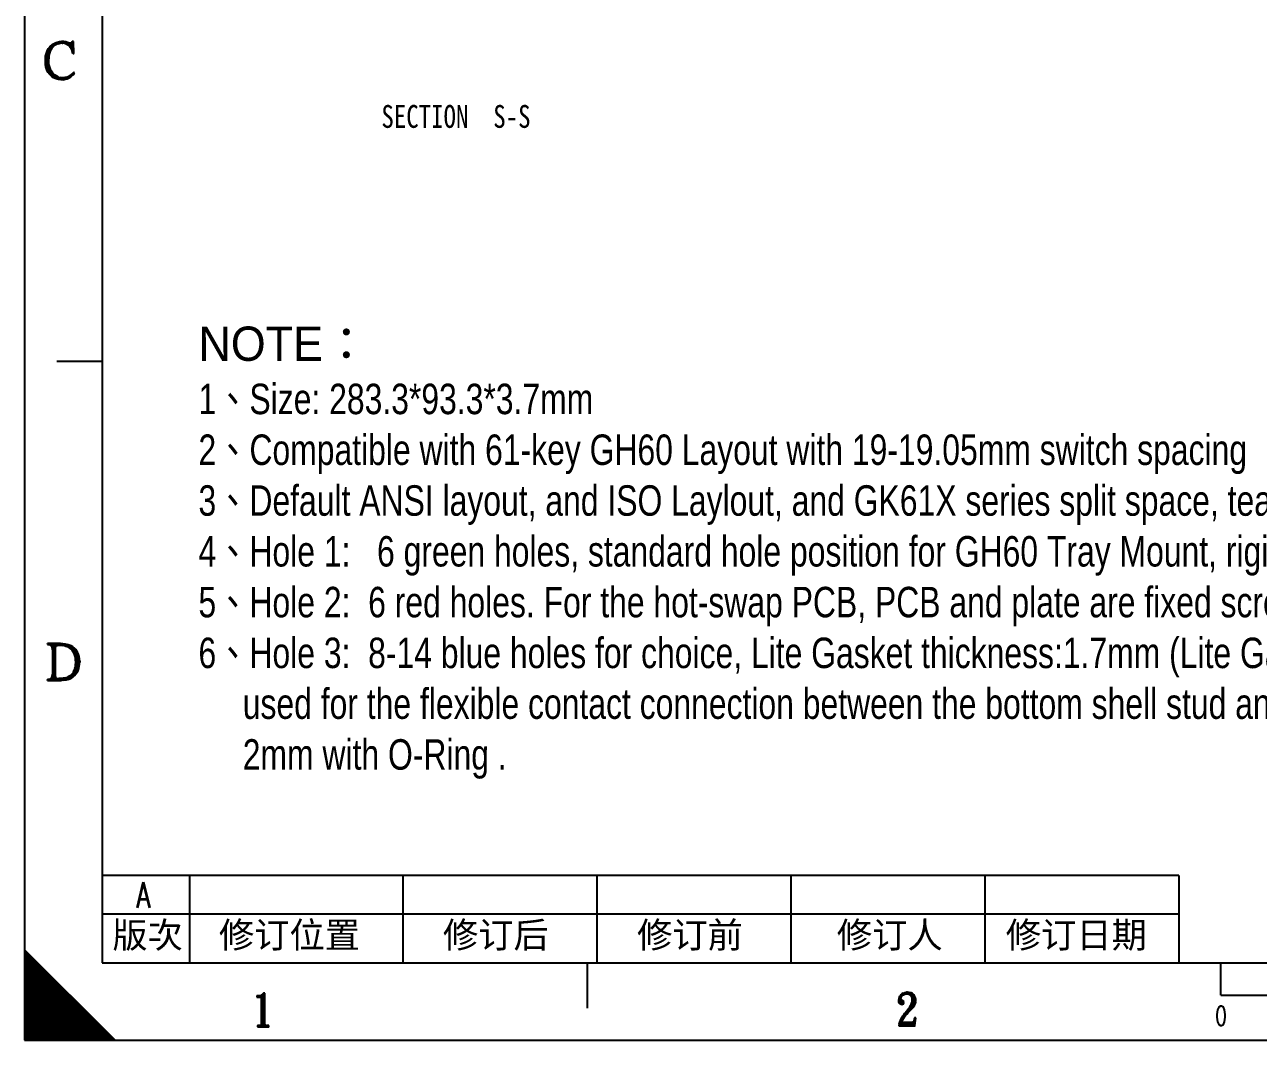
# Model space of a CAD drawing. Header units: millimetres. Extents: x 1385 to 1932, y 378 to 1802.
# Drawn here: x 1448.1 to 1610.1, y 1465.5 to 1598.9 of the extents above; entities that cross this region are included whole.
import ezdxf

# ---------------------------------------------------------------- set-up
doc = ezdxf.new("R2010")
doc.units = ezdxf.units.MM
doc.header["$LTSCALE"] = 46.255
for name, color, linetype in [('09', 9, 'CONTINUOUS'), ('30', 30, 'CONTINUOUS'), ('61-RUBBE-XIAOYIN_DXF_TEXT', 7, 'CONTINUOUS'), ('HATCH', 4, 'CONTINUOUS'), ('TEXT', 3, 'CONTINUOUS')]:
    doc.layers.add(name, color=color, linetype=linetype)
doc.styles.add('ROMANS', font='romans', dxfattribs={"width": 0.7})
doc.styles.get("Standard").update_dxf_attribs({"font": 'txt', "width": 0.8})
doc.styles.add('細明體', font='PMingLiU.ttf', dxfattribs={"height": 3})
pattern_1 = [(45, (1498.022411, 1229.289557), (-0.00739912973, 0.00739912973), [])]

msp = doc.modelspace()

# ---------------------------------------------------------------- hatches: boundary and pattern name
at = {"layer": 'HATCH'}
h = msp.add_hatch(dxfattribs=at)
h.set_pattern_fill('ANSI31', color=1, scale=0.016987, angle=720, style=0)
h.set_pattern_definition([(45, (1437.90211, 1455.303216), (-0.03813675, 0.03813675), [])])
h.paths.add_polyline_path([(1448.09, 1465.5), (1459.99, 1465.5), (1448.09, 1477.39)])
at = {"layer": 'TEXT'}
h = msp.add_hatch(dxfattribs=at)
h.set_pattern_fill('ANSI31', color=1, scale=0.09037, angle=720, style=0)
h.set_pattern_definition([(45, (1434.852368, 1437.427304), (-0.0079876969, 0.0079876969), [])])
h.paths.add_polyline_path([(1452.09, 1592.25), (1451.87, 1592.44), (1451.73, 1592.6), (1451.58, 1592.81), (1451.47, 1593.03), (1451.38, 1593.29), (1451.33, 1593.56), (1451.28, 1593.85), (1451.27, 1594.16), (1451.28, 1594.22), (1451.3, 1594.55), (1451.33, 1594.85), (1451.38, 1595.14), (1451.47, 1595.39), (1451.57, 1595.62), (1451.69, 1595.83), (1451.83, 1596), (1451.9, 1596.08), (1452.12, 1596.23), (1452.39, 1596.36), (1452.48, 1596.39), (1452.75, 1596.45), (1453.01, 1596.48), (1453.09, 1596.48), (1453.34, 1596.44), (1453.55, 1596.36), (1453.76, 1596.26), (1453.93, 1596.11), (1454.09, 1595.92), (1454.22, 1595.67), (1454.33, 1595.4), (1454.42, 1595.08), (1454.55, 1595.1), (1454.5, 1596.68), (1454.33, 1596.68), (1454.29, 1596.58), (1454.1, 1596.45), (1454.04, 1596.46), (1453.7, 1596.57), (1453.5, 1596.62), (1453.22, 1596.67), (1452.96, 1596.68), (1452.92, 1596.68), (1452.65, 1596.67), (1452.38, 1596.61), (1452.13, 1596.52), (1451.9, 1596.39), (1451.69, 1596.23), (1451.47, 1596.05), (1451.4, 1595.96), (1451.24, 1595.75), (1451.11, 1595.53), (1450.99, 1595.29), (1450.91, 1595.03), (1450.85, 1594.77), (1450.81, 1594.48), (1450.81, 1594.18), (1450.81, 1593.95), (1450.84, 1593.63), (1450.88, 1593.36), (1450.97, 1593.09), (1451.05, 1592.84), (1451.17, 1592.63), (1451.31, 1592.42), (1451.48, 1592.24), (1451.66, 1592.08), (1451.87, 1591.92), (1452.12, 1591.81), (1452.36, 1591.72), (1452.63, 1591.68), (1452.92, 1591.66), (1453.15, 1591.66), (1453.42, 1591.72), (1453.68, 1591.79), (1453.93, 1591.91), (1454.16, 1592.05), (1454.29, 1592.15), (1454.5, 1592.35), (1454.65, 1592.55), (1454.56, 1592.67), (1454.5, 1592.61), (1454.3, 1592.4), (1454.07, 1592.22), (1453.84, 1592.09), (1453.61, 1591.99), (1453.37, 1591.94), (1453.1, 1591.91), (1452.81, 1591.94), (1452.55, 1591.99), (1452.3, 1592.11)])
h = msp.add_hatch(dxfattribs=at)
h.set_pattern_fill('ANSI31', color=1, scale=0.016138, angle=720, style=0)
h.set_pattern_definition([(45, (1439.312976, 1458.297163), (-0.03622991, 0.03622991), [])])
h.paths.add_polyline_path([(1451.74, 1516.79), (1451.74, 1513.57), (1451.71, 1513.26), (1451.61, 1513.05), (1451.43, 1512.95), (1451.1, 1512.9), (1451.1, 1512.77), (1452.94, 1512.77), (1453.24, 1512.78), (1453.53, 1512.82), (1453.78, 1512.9), (1454.04, 1512.98), (1454.27, 1513.1), (1454.47, 1513.24), (1454.66, 1513.41), (1454.83, 1513.61), (1454.99, 1513.84), (1455.11, 1514.08), (1455.19, 1514.33), (1455.27, 1514.59), (1455.31, 1514.88), (1455.32, 1515.17), (1455.32, 1515.3), (1455.29, 1515.6), (1455.25, 1515.89), (1455.18, 1516.15), (1455.08, 1516.39), (1454.95, 1516.61), (1454.81, 1516.81), (1454.63, 1516.99), (1454.59, 1517.02), (1454.4, 1517.18), (1454.19, 1517.31), (1453.94, 1517.41), (1453.68, 1517.5), (1453.41, 1517.55), (1453.12, 1517.6), (1452.81, 1517.6), (1451.1, 1517.6), (1451.1, 1517.47), (1451.41, 1517.43), (1451.61, 1517.32), (1451.61, 1517.31), (1451.71, 1517.12)])
h.paths.add_polyline_path([(1452.16, 1517.04), (1452.2, 1517.28), (1452.23, 1517.31), (1452.5, 1517.38), (1452.73, 1517.38), (1453.07, 1517.35), (1453.35, 1517.3), (1453.61, 1517.22), (1453.84, 1517.14), (1454.03, 1517.01), (1454.2, 1516.88), (1454.33, 1516.72), (1454.47, 1516.52), (1454.59, 1516.29), (1454.68, 1516.03), (1454.75, 1515.77), (1454.79, 1515.48), (1454.81, 1515.17), (1454.81, 1515.12), (1454.79, 1514.84), (1454.75, 1514.56), (1454.69, 1514.31), (1454.6, 1514.09), (1454.5, 1513.87), (1454.39, 1513.69), (1454.23, 1513.53), (1454.07, 1513.38), (1453.87, 1513.27), (1453.66, 1513.17), (1453.43, 1513.1), (1453.17, 1513.04), (1452.89, 1513.01), (1452.59, 1513), (1452.52, 1513), (1452.26, 1513.04), (1452.23, 1513.07), (1452.16, 1513.34)], flags=16)
h = msp.add_hatch(dxfattribs=at)
h.set_pattern_fill('ANSI31', color=1, scale=0.083712, angle=720, style=0)
h.set_pattern_definition([(45, (1457.644842, 1229.149887), (-0.00739912973, 0.00739912973), [])])
h.paths.add_polyline_path([(1479.18, 1467.71), (1479.13, 1467.54), (1478.96, 1467.45), (1478.67, 1467.45), (1478.67, 1467.26), (1480.15, 1467.26), (1480.15, 1467.45), (1479.86, 1467.45), (1479.7, 1467.5), (1479.64, 1467.71), (1479.64, 1471.69), (1479.46, 1471.69), (1479.35, 1471.56), (1479.17, 1471.42), (1479.1, 1471.39), (1478.89, 1471.35), (1478.6, 1471.33), (1478.6, 1471.15), (1479.09, 1471.15), (1479.18, 1471.01)])
h = msp.add_hatch(dxfattribs=at)
h.set_pattern_fill('ANSI31', color=1, scale=0.083712, angle=720, style=0)
h.set_pattern_definition(pattern_1)
h.paths.add_polyline_path([(1564.05, 1469.48), (1563.86, 1469.25), (1563.71, 1469.05), (1563.57, 1468.85), (1563.44, 1468.7), (1563.35, 1468.54), (1563.23, 1468.33), (1563.12, 1468.1), (1563.04, 1467.88), (1562.97, 1467.65), (1562.91, 1467.4), (1565.03, 1467.4), (1565.15, 1468.47), (1564.98, 1468.47), (1564.97, 1468.39), (1564.91, 1468.11), (1564.85, 1467.94), (1564.83, 1467.91), (1564.62, 1467.82), (1563.24, 1467.82), (1563.31, 1467.94), (1563.4, 1468.14), (1563.52, 1468.36), (1563.66, 1468.56), (1563.8, 1468.76), (1563.97, 1468.94), (1564.15, 1469.14), (1564.35, 1469.35), (1564.55, 1469.55), (1564.69, 1469.71), (1564.8, 1469.85), (1564.95, 1470.07), (1565.06, 1470.3), (1565.12, 1470.52), (1565.15, 1470.73), (1565.14, 1470.92), (1565.08, 1471.15), (1564.95, 1471.36), (1564.88, 1471.47), (1564.71, 1471.63), (1564.52, 1471.73), (1564.29, 1471.79), (1564.03, 1471.83), (1563.94, 1471.83), (1563.71, 1471.78), (1563.48, 1471.69), (1563.37, 1471.64), (1563.18, 1471.49), (1563.04, 1471.29), (1563.01, 1471.22), (1562.94, 1470.99), (1562.91, 1470.75), (1562.92, 1470.56), (1563, 1470.35), (1563.07, 1470.27), (1563.29, 1470.21), (1563.51, 1470.28), (1563.57, 1470.44), (1563.51, 1470.62), (1563.31, 1470.75), (1563.28, 1470.76), (1563.18, 1470.96), (1563.18, 1471.04), (1563.26, 1471.24), (1563.44, 1471.42), (1563.51, 1471.47), (1563.72, 1471.56), (1563.97, 1471.59), (1564.11, 1471.58), (1564.32, 1471.5), (1564.51, 1471.36), (1564.57, 1471.27), (1564.66, 1471.07), (1564.68, 1470.81), (1564.68, 1470.76), (1564.65, 1470.55), (1564.55, 1470.28), (1564.48, 1470.12), (1564.35, 1469.9), (1564.23, 1469.71)])
h = msp.add_hatch(dxfattribs=at)
h.set_pattern_fill('ANSI31', color=1, scale=0.083712, angle=720, style=0)
h.set_pattern_definition(pattern_1)
h.paths.add_polyline_path([(1564.05, 1469.48), (1563.86, 1469.25), (1563.71, 1469.05), (1563.57, 1468.85), (1563.44, 1468.7), (1563.35, 1468.54), (1563.23, 1468.33), (1563.12, 1468.1), (1563.04, 1467.88), (1562.97, 1467.65), (1562.91, 1467.4), (1565.03, 1467.4), (1565.15, 1468.47), (1564.98, 1468.47), (1564.97, 1468.39), (1564.91, 1468.11), (1564.85, 1467.94), (1564.83, 1467.91), (1564.62, 1467.82), (1563.24, 1467.82), (1563.31, 1467.94), (1563.4, 1468.14), (1563.52, 1468.36), (1563.66, 1468.56), (1563.8, 1468.76), (1563.97, 1468.94), (1564.15, 1469.14), (1564.35, 1469.35), (1564.55, 1469.55), (1564.69, 1469.71), (1564.8, 1469.85), (1564.95, 1470.07), (1565.06, 1470.3), (1565.12, 1470.52), (1565.15, 1470.73), (1565.14, 1470.92), (1565.08, 1471.15), (1564.95, 1471.36), (1564.88, 1471.47), (1564.71, 1471.63), (1564.52, 1471.73), (1564.29, 1471.79), (1564.03, 1471.83), (1563.94, 1471.83), (1563.71, 1471.78), (1563.48, 1471.69), (1563.37, 1471.64), (1563.18, 1471.49), (1563.04, 1471.29), (1563.01, 1471.22), (1562.94, 1470.99), (1562.91, 1470.75), (1562.92, 1470.56), (1563, 1470.35), (1563.07, 1470.27), (1563.29, 1470.21), (1563.51, 1470.28), (1563.57, 1470.44), (1563.51, 1470.62), (1563.31, 1470.75), (1563.28, 1470.76), (1563.18, 1470.96), (1563.18, 1471.04), (1563.26, 1471.24), (1563.44, 1471.42), (1563.51, 1471.47), (1563.72, 1471.56), (1563.97, 1471.59), (1564.11, 1471.58), (1564.32, 1471.5), (1564.51, 1471.36), (1564.57, 1471.27), (1564.66, 1471.07), (1564.68, 1470.81), (1564.68, 1470.76), (1564.65, 1470.55), (1564.55, 1470.28), (1564.48, 1470.12), (1564.35, 1469.9), (1564.23, 1469.71)])

# ---------------------------------------------------------------- linework, layer by layer
at = {"layer": '09', "color": 1}
for p, q in [((1448.09, 1801.84), (1448.09, 1465.5)), ((1458.29, 1791.64), (1458.29, 1475.69)), ((1458.29, 1475.69), (1922.03, 1475.69)), ((1448.09, 1465.5), (1932.22, 1465.5))]:
    msp.add_line(p, q, dxfattribs=at)
at = {"layer": '30', "color": 1}
for p, q in [((1452.34, 1554.68), (1458.29, 1554.68)), ((1599.7, 1487.15), (1458.29, 1487.15)), ((1469.75, 1487.15), (1469.75, 1475.69)), ((1497.78, 1487.15), (1497.78, 1475.69)), ((1523.26, 1487.15), (1523.26, 1475.69)), ((1548.74, 1487.15), (1548.74, 1475.69)), ((1574.22, 1487.15), (1574.22, 1475.69)), ((1599.7, 1487.15), (1599.7, 1475.69)), ((1599.7, 1482.06), (1458.29, 1482.06)), ((1599.7, 1482.06), (1469.75, 1482.06)), ((1521.99, 1475.69), (1521.99, 1469.74)), ((1605.22, 1471.44), (1605.22, 1475.69)), ((1605.22, 1471.44), (1775.09, 1471.44))]:
    msp.add_line(p, q, dxfattribs=at)
at = {"layer": 'HATCH', "color": 1}
msp.add_line((1459.99, 1465.5), (1448.09, 1477.39), dxfattribs=at)
at = {"layer": 'TEXT', "color": 1}
for p, q in [((1451.47, 1596.05), (1451.69, 1596.23)), ((1451.69, 1596.23), (1451.9, 1596.39)), ((1451.83, 1596), (1451.9, 1596.08)), ((1451.9, 1596.39), (1452.13, 1596.52)), ((1451.9, 1596.08), (1452.12, 1596.23)), ((1452.39, 1596.36), (1452.12, 1596.23)), ((1452.13, 1596.52), (1452.38, 1596.61)), ((1452.38, 1596.61), (1452.65, 1596.67)), ((1452.48, 1596.39), (1452.39, 1596.36)), ((1452.48, 1596.39), (1452.75, 1596.45)), ((1452.65, 1596.67), (1452.92, 1596.68)), ((1453.01, 1596.48), (1452.75, 1596.45)), ((1452.96, 1596.68), (1452.92, 1596.68)), ((1453.22, 1596.67), (1452.96, 1596.68)), ((1453.01, 1596.48), (1453.09, 1596.48)), ((1453.34, 1596.44), (1453.09, 1596.48)), ((1453.5, 1596.62), (1453.22, 1596.67)), ((1453.34, 1596.44), (1453.55, 1596.36)), ((1453.7, 1596.57), (1453.5, 1596.62)), ((1453.55, 1596.36), (1453.76, 1596.26)), ((1454.04, 1596.46), (1453.7, 1596.57)), ((1453.76, 1596.26), (1453.93, 1596.11)), ((1453.93, 1596.11), (1454.09, 1595.92)), ((1454.04, 1596.46), (1454.1, 1596.45)), ((1454.29, 1596.58), (1454.1, 1596.45)), ((1454.1, 1596.45), (1454.1, 1596.45)), ((1454.33, 1596.68), (1454.29, 1596.58)), ((1454.5, 1596.68), (1454.33, 1596.68)), ((1454.55, 1595.1), (1454.5, 1596.68)), ((1450.81, 1594.48), (1450.85, 1594.77)), ((1450.81, 1594.18), (1450.81, 1594.48)), ((1450.85, 1594.77), (1450.91, 1595.03)), ((1450.91, 1595.03), (1450.99, 1595.29)), ((1450.99, 1595.29), (1451.11, 1595.53)), ((1451.11, 1595.53), (1451.24, 1595.75)), ((1451.24, 1595.75), (1451.4, 1595.96)), ((1451.28, 1594.22), (1451.3, 1594.55)), ((1451.3, 1594.55), (1451.33, 1594.85)), ((1451.33, 1594.85), (1451.38, 1595.14)), ((1451.38, 1595.14), (1451.47, 1595.39)), ((1451.4, 1595.96), (1451.47, 1596.05)), ((1451.47, 1595.39), (1451.57, 1595.62)), ((1451.57, 1595.62), (1451.69, 1595.83)), ((1451.69, 1595.83), (1451.83, 1596)), ((1454.09, 1595.92), (1454.22, 1595.67)), ((1454.22, 1595.67), (1454.33, 1595.4)), ((1454.42, 1595.08), (1454.33, 1595.4)), ((1454.55, 1595.1), (1454.42, 1595.08)), ((1450.81, 1593.95), (1450.81, 1594.18)), ((1450.84, 1593.63), (1450.81, 1593.95)), ((1450.88, 1593.36), (1450.84, 1593.63)), ((1450.97, 1593.09), (1450.88, 1593.36)), ((1451.05, 1592.84), (1450.97, 1593.09)), ((1451.17, 1592.63), (1451.05, 1592.84)), ((1451.27, 1594.16), (1451.28, 1594.22)), ((1451.28, 1593.85), (1451.27, 1594.16)), ((1451.33, 1593.56), (1451.28, 1593.85)), ((1451.38, 1593.29), (1451.33, 1593.56)), ((1451.47, 1593.03), (1451.38, 1593.29)), ((1451.58, 1592.81), (1451.47, 1593.03)), ((1451.31, 1592.42), (1451.17, 1592.63)), ((1451.48, 1592.24), (1451.31, 1592.42)), ((1451.66, 1592.08), (1451.48, 1592.24)), ((1451.73, 1592.6), (1451.58, 1592.81)), ((1451.87, 1591.92), (1451.66, 1592.08)), ((1451.73, 1592.6), (1451.87, 1592.44)), ((1452.09, 1592.25), (1451.87, 1592.44)), ((1452.12, 1591.81), (1451.87, 1591.92)), ((1452.3, 1592.11), (1452.09, 1592.25)), ((1452.36, 1591.72), (1452.12, 1591.81)), ((1452.55, 1591.99), (1452.3, 1592.11)), ((1452.63, 1591.68), (1452.36, 1591.72)), ((1452.55, 1591.99), (1452.81, 1591.94)), ((1452.92, 1591.66), (1452.63, 1591.68)), ((1453.09, 1591.91), (1452.81, 1591.94)), ((1453.15, 1591.66), (1452.92, 1591.66)), ((1453.09, 1591.91), (1453.11, 1591.91)), ((1453.37, 1591.94), (1453.11, 1591.91)), ((1453.11, 1591.91), (1453.11, 1591.91)), ((1453.15, 1591.66), (1453.42, 1591.72)), ((1453.61, 1591.99), (1453.37, 1591.94)), ((1453.42, 1591.72), (1453.68, 1591.79)), ((1453.61, 1591.99), (1453.84, 1592.09)), ((1453.68, 1591.79), (1453.93, 1591.91)), ((1453.84, 1592.09), (1454.07, 1592.22)), ((1453.93, 1591.91), (1454.16, 1592.05)), ((1454.07, 1592.22), (1454.3, 1592.4)), ((1454.16, 1592.05), (1454.29, 1592.15)), ((1454.29, 1592.15), (1454.5, 1592.35)), ((1454.3, 1592.4), (1454.5, 1592.61)), ((1454.56, 1592.67), (1454.5, 1592.61)), ((1454.5, 1592.35), (1454.65, 1592.55)), ((1454.65, 1592.55), (1454.56, 1592.67)), ((1452.81, 1517.6), (1451.1, 1517.6)), ((1451.1, 1517.6), (1451.1, 1517.47)), ((1451.1, 1517.47), (1451.41, 1517.43)), ((1451.61, 1517.32), (1451.41, 1517.43)), ((1451.61, 1517.32), (1451.61, 1517.31)), ((1451.71, 1517.12), (1451.61, 1517.31)), ((1451.74, 1516.79), (1451.71, 1517.12)), ((1451.74, 1516.79), (1451.74, 1513.57)), ((1452.16, 1517.04), (1452.2, 1517.28)), ((1452.16, 1513.34), (1452.16, 1517.04)), ((1452.23, 1517.31), (1452.2, 1517.28)), ((1452.23, 1517.31), (1452.5, 1517.38)), ((1452.5, 1517.38), (1452.73, 1517.38)), ((1452.73, 1517.38), (1453.07, 1517.35)), ((1452.81, 1517.6), (1453.12, 1517.6)), ((1453.35, 1517.3), (1453.07, 1517.35)), ((1453.12, 1517.6), (1453.41, 1517.55)), ((1453.35, 1517.3), (1453.61, 1517.22)), ((1453.41, 1517.55), (1453.68, 1517.5)), ((1453.84, 1517.14), (1453.61, 1517.22)), ((1453.94, 1517.41), (1453.68, 1517.5)), ((1454.03, 1517.01), (1453.84, 1517.14)), ((1454.19, 1517.31), (1453.94, 1517.41)), ((1454.2, 1516.88), (1454.03, 1517.01)), ((1454.4, 1517.18), (1454.19, 1517.31)), ((1454.33, 1516.72), (1454.2, 1516.88)), ((1454.47, 1516.52), (1454.33, 1516.72)), ((1454.59, 1517.02), (1454.4, 1517.18)), ((1454.63, 1516.99), (1454.59, 1517.02)), ((1454.81, 1516.81), (1454.63, 1516.99)), ((1454.95, 1516.61), (1454.81, 1516.81)), ((1454.59, 1516.29), (1454.47, 1516.52)), ((1454.68, 1516.03), (1454.59, 1516.29)), ((1454.75, 1515.77), (1454.68, 1516.03)), ((1454.79, 1515.48), (1454.75, 1515.77)), ((1454.81, 1515.17), (1454.79, 1515.48)), ((1454.79, 1514.84), (1454.81, 1515.12)), ((1454.81, 1515.17), (1454.81, 1515.12)), ((1455.08, 1516.39), (1454.95, 1516.61)), ((1455.18, 1516.15), (1455.08, 1516.39)), ((1455.25, 1515.89), (1455.18, 1516.15)), ((1455.29, 1515.6), (1455.25, 1515.89)), ((1455.32, 1515.3), (1455.29, 1515.6)), ((1455.31, 1514.88), (1455.32, 1515.17)), ((1455.32, 1515.3), (1455.32, 1515.17)), ((1451.71, 1513.26), (1451.74, 1513.57)), ((1451.74, 1513.57), (1451.74, 1513.57)), ((1454.07, 1513.38), (1454.23, 1513.53)), ((1454.23, 1513.53), (1454.39, 1513.69)), ((1454.39, 1513.69), (1454.5, 1513.87)), ((1454.5, 1513.87), (1454.6, 1514.09)), ((1454.69, 1514.31), (1454.6, 1514.09)), ((1454.66, 1513.41), (1454.83, 1513.61)), ((1454.69, 1514.31), (1454.75, 1514.56)), ((1454.75, 1514.56), (1454.79, 1514.84)), ((1454.83, 1513.61), (1454.99, 1513.84)), ((1454.83, 1513.61), (1454.83, 1513.61)), ((1454.99, 1513.84), (1455.11, 1514.08)), ((1455.11, 1514.08), (1455.19, 1514.33)), ((1455.19, 1514.33), (1455.27, 1514.59)), ((1455.27, 1514.59), (1455.31, 1514.88)), ((1451.43, 1512.95), (1451.1, 1512.9)), ((1451.1, 1512.77), (1451.1, 1512.9)), ((1452.94, 1512.77), (1451.1, 1512.77)), ((1451.1, 1512.77), (1452.89, 1512.77)), ((1452.94, 1512.77), (1451.1, 1512.77)), ((1451.43, 1512.95), (1451.61, 1513.05)), ((1451.61, 1513.05), (1451.71, 1513.26)), ((1451.61, 1513.05), (1451.61, 1513.05)), ((1452.23, 1513.07), (1452.16, 1513.34)), ((1452.26, 1513.04), (1452.23, 1513.07)), ((1452.26, 1513.04), (1452.52, 1513)), ((1452.52, 1513), (1452.59, 1513)), ((1452.89, 1513.01), (1452.59, 1513)), ((1453.17, 1513.04), (1452.89, 1513.01)), ((1452.89, 1512.77), (1452.94, 1512.77)), ((1453.24, 1512.78), (1452.94, 1512.77)), ((1453.43, 1513.1), (1453.17, 1513.04)), ((1453.53, 1512.82), (1453.24, 1512.78)), ((1453.43, 1513.1), (1453.66, 1513.17)), ((1453.78, 1512.9), (1453.53, 1512.82)), ((1453.66, 1513.17), (1453.87, 1513.27)), ((1453.78, 1512.9), (1454.04, 1512.98)), ((1454.07, 1513.38), (1453.87, 1513.27)), ((1454.04, 1512.98), (1454.27, 1513.1)), ((1454.27, 1513.1), (1454.47, 1513.24)), ((1454.47, 1513.24), (1454.66, 1513.41)), ((1478.89, 1471.35), (1478.6, 1471.33)), ((1478.6, 1471.33), (1478.6, 1471.15)), ((1479.1, 1471.39), (1478.89, 1471.35)), ((1479.17, 1471.42), (1479.1, 1471.39)), ((1479.35, 1471.56), (1479.17, 1471.42)), ((1479.46, 1471.69), (1479.35, 1471.56)), ((1479.64, 1471.69), (1479.46, 1471.69)), ((1479.64, 1467.71), (1479.64, 1471.69)), ((1563.04, 1471.29), (1563.18, 1471.49)), ((1563.04, 1471.29), (1563.18, 1471.49)), ((1563.18, 1471.49), (1563.37, 1471.64)), ((1563.18, 1471.49), (1563.37, 1471.64)), ((1563.26, 1471.24), (1563.44, 1471.42)), ((1563.26, 1471.24), (1563.44, 1471.42)), ((1563.48, 1471.69), (1563.37, 1471.64)), ((1563.48, 1471.69), (1563.37, 1471.64)), ((1563.51, 1471.47), (1563.44, 1471.42)), ((1563.51, 1471.47), (1563.44, 1471.42)), ((1563.48, 1471.69), (1563.71, 1471.78)), ((1563.48, 1471.69), (1563.71, 1471.78)), ((1563.51, 1471.47), (1563.72, 1471.56)), ((1563.51, 1471.47), (1563.72, 1471.56)), ((1563.71, 1471.78), (1563.94, 1471.83)), ((1563.71, 1471.78), (1563.94, 1471.83)), ((1563.97, 1471.59), (1563.72, 1471.56)), ((1563.97, 1471.59), (1563.72, 1471.56)), ((1564.03, 1471.83), (1563.94, 1471.83)), ((1564.03, 1471.83), (1563.94, 1471.83)), ((1563.97, 1471.59), (1564.11, 1471.58)), ((1563.97, 1471.59), (1564.11, 1471.58)), ((1564.29, 1471.79), (1564.03, 1471.83)), ((1564.29, 1471.79), (1564.03, 1471.83)), ((1564.11, 1471.58), (1564.32, 1471.5)), ((1564.11, 1471.58), (1564.32, 1471.5)), ((1564.52, 1471.73), (1564.29, 1471.79)), ((1564.52, 1471.73), (1564.29, 1471.79)), ((1564.51, 1471.36), (1564.32, 1471.5)), ((1564.51, 1471.36), (1564.32, 1471.5)), ((1564.57, 1471.27), (1564.51, 1471.36)), ((1564.57, 1471.27), (1564.51, 1471.36)), ((1564.71, 1471.63), (1564.52, 1471.73)), ((1564.71, 1471.63), (1564.52, 1471.73)), ((1564.88, 1471.47), (1564.71, 1471.63)), ((1564.88, 1471.47), (1564.71, 1471.63)), ((1564.95, 1471.36), (1564.88, 1471.47)), ((1564.95, 1471.36), (1564.88, 1471.47)), ((1565.08, 1471.15), (1564.95, 1471.36)), ((1565.08, 1471.15), (1564.95, 1471.36)), ((1478.6, 1471.15), (1479.09, 1471.15)), ((1479.09, 1471.15), (1479.18, 1471.01)), ((1479.18, 1467.71), (1479.18, 1471.01)), ((1562.91, 1470.75), (1562.94, 1470.99)), ((1562.91, 1470.75), (1562.94, 1470.99)), ((1562.92, 1470.56), (1562.91, 1470.75)), ((1562.92, 1470.56), (1562.91, 1470.75)), ((1563, 1470.35), (1562.92, 1470.56)), ((1563, 1470.35), (1562.92, 1470.56)), ((1562.94, 1470.99), (1563.01, 1471.22)), ((1562.94, 1470.99), (1563.01, 1471.22)), ((1563.07, 1470.27), (1563, 1470.35)), ((1563.07, 1470.27), (1563, 1470.35)), ((1563.01, 1471.22), (1563.04, 1471.29)), ((1563.01, 1471.22), (1563.04, 1471.29)), ((1563.07, 1470.27), (1563.29, 1470.21)), ((1563.07, 1470.27), (1563.29, 1470.21)), ((1563.18, 1471.04), (1563.26, 1471.24)), ((1563.18, 1471.04), (1563.26, 1471.24)), ((1563.18, 1470.96), (1563.18, 1471.04)), ((1563.18, 1470.96), (1563.18, 1471.04)), ((1563.18, 1470.96), (1563.28, 1470.76)), ((1563.18, 1470.96), (1563.28, 1470.76)), ((1563.31, 1470.75), (1563.28, 1470.76)), ((1563.31, 1470.75), (1563.28, 1470.76)), ((1563.29, 1470.21), (1563.51, 1470.28)), ((1563.29, 1470.21), (1563.51, 1470.28)), ((1563.31, 1470.75), (1563.51, 1470.62)), ((1563.31, 1470.75), (1563.51, 1470.62)), ((1563.57, 1470.44), (1563.51, 1470.62)), ((1563.57, 1470.44), (1563.51, 1470.62)), ((1563.51, 1470.28), (1563.57, 1470.44)), ((1563.51, 1470.28), (1563.57, 1470.44)), ((1564.05, 1469.48), (1564.23, 1469.71)), ((1564.05, 1469.48), (1564.23, 1469.71)), ((1564.23, 1469.71), (1564.35, 1469.9)), ((1564.23, 1469.71), (1564.35, 1469.9)), ((1564.35, 1469.9), (1564.48, 1470.12)), ((1564.35, 1469.9), (1564.48, 1470.12)), ((1564.55, 1470.28), (1564.48, 1470.12)), ((1564.55, 1470.28), (1564.48, 1470.12)), ((1564.55, 1470.28), (1564.65, 1470.55)), ((1564.55, 1470.28), (1564.65, 1470.55)), ((1564.55, 1469.55), (1564.69, 1469.71)), ((1564.55, 1469.55), (1564.69, 1469.71)), ((1564.66, 1471.07), (1564.57, 1471.27)), ((1564.66, 1471.07), (1564.57, 1471.27)), ((1564.65, 1470.55), (1564.68, 1470.76)), ((1564.65, 1470.55), (1564.68, 1470.76)), ((1564.68, 1470.81), (1564.66, 1471.07)), ((1564.68, 1470.81), (1564.66, 1471.07)), ((1564.68, 1470.81), (1564.68, 1470.76)), ((1564.68, 1470.81), (1564.68, 1470.76)), ((1564.8, 1469.85), (1564.69, 1469.71)), ((1564.8, 1469.85), (1564.69, 1469.71)), ((1564.8, 1469.85), (1564.95, 1470.07)), ((1564.8, 1469.85), (1564.95, 1470.07)), ((1564.95, 1470.07), (1565.06, 1470.3)), ((1564.95, 1470.07), (1565.06, 1470.3)), ((1565.12, 1470.52), (1565.06, 1470.3)), ((1565.12, 1470.52), (1565.06, 1470.3)), ((1565.14, 1470.92), (1565.08, 1471.15)), ((1565.14, 1470.92), (1565.08, 1471.15)), ((1565.12, 1470.52), (1565.15, 1470.73)), ((1565.12, 1470.52), (1565.15, 1470.73)), ((1565.15, 1470.73), (1565.14, 1470.92)), ((1565.15, 1470.73), (1565.14, 1470.92)), ((1563.04, 1467.88), (1563.12, 1468.1)), ((1563.04, 1467.88), (1563.12, 1468.1)), ((1563.12, 1468.1), (1563.23, 1468.33)), ((1563.12, 1468.1), (1563.23, 1468.33)), ((1563.23, 1468.33), (1563.35, 1468.54)), ((1563.23, 1468.33), (1563.35, 1468.54)), ((1563.31, 1467.94), (1563.4, 1468.14)), ((1563.31, 1467.94), (1563.4, 1468.14)), ((1563.35, 1468.54), (1563.44, 1468.7)), ((1563.35, 1468.54), (1563.44, 1468.7)), ((1563.35, 1468.54), (1563.35, 1468.54)), ((1563.35, 1468.54), (1563.35, 1468.54)), ((1563.4, 1468.14), (1563.52, 1468.36)), ((1563.4, 1468.14), (1563.52, 1468.36)), ((1563.44, 1468.7), (1563.57, 1468.85)), ((1563.44, 1468.7), (1563.57, 1468.85)), ((1563.52, 1468.36), (1563.66, 1468.56)), ((1563.52, 1468.36), (1563.66, 1468.56)), ((1563.57, 1468.85), (1563.71, 1469.05)), ((1563.57, 1468.85), (1563.71, 1469.05)), ((1563.66, 1468.56), (1563.8, 1468.76)), ((1563.66, 1468.56), (1563.8, 1468.76)), ((1563.71, 1469.05), (1563.86, 1469.25)), ((1563.71, 1469.05), (1563.86, 1469.25)), ((1563.8, 1468.76), (1563.97, 1468.94)), ((1563.8, 1468.76), (1563.97, 1468.94)), ((1563.86, 1469.25), (1564.05, 1469.48)), ((1563.86, 1469.25), (1564.05, 1469.48)), ((1563.97, 1468.94), (1564.15, 1469.14)), ((1563.97, 1468.94), (1564.15, 1469.14)), ((1564.15, 1469.14), (1564.35, 1469.35)), ((1564.15, 1469.14), (1564.35, 1469.35)), ((1564.35, 1469.35), (1564.55, 1469.55)), ((1564.35, 1469.35), (1564.55, 1469.55)), ((1564.91, 1468.11), (1564.85, 1467.94)), ((1564.91, 1468.11), (1564.85, 1467.94)), ((1564.97, 1468.39), (1564.91, 1468.11)), ((1564.97, 1468.39), (1564.91, 1468.11)), ((1564.98, 1468.47), (1564.97, 1468.39)), ((1564.98, 1468.47), (1564.97, 1468.39)), ((1565.15, 1468.47), (1564.98, 1468.47)), ((1565.15, 1468.47), (1564.98, 1468.47)), ((1565.03, 1467.4), (1565.15, 1468.47)), ((1565.03, 1467.4), (1565.15, 1468.47)), ((1478.67, 1467.45), (1478.67, 1467.45)), ((1478.67, 1467.45), (1478.67, 1467.26)), ((1478.96, 1467.45), (1478.67, 1467.45)), ((1478.96, 1467.45), (1478.67, 1467.45)), ((1478.67, 1467.45), (1478.96, 1467.45)), ((1478.67, 1467.26), (1480.15, 1467.26)), ((1478.96, 1467.45), (1479.13, 1467.54)), ((1479.18, 1467.71), (1479.13, 1467.54)), ((1479.7, 1467.5), (1479.64, 1467.71)), ((1479.7, 1467.5), (1479.86, 1467.45)), ((1479.86, 1467.45), (1480.15, 1467.45)), ((1479.86, 1467.45), (1480.15, 1467.45)), ((1480.15, 1467.45), (1479.86, 1467.45)), ((1480.15, 1467.45), (1480.15, 1467.45)), ((1480.15, 1467.26), (1480.15, 1467.45)), ((1562.97, 1467.65), (1562.91, 1467.4)), ((1562.97, 1467.65), (1562.91, 1467.4)), ((1562.91, 1467.4), (1565.03, 1467.4)), ((1562.91, 1467.4), (1565.03, 1467.4)), ((1562.97, 1467.65), (1563.04, 1467.88)), ((1562.97, 1467.65), (1563.04, 1467.88)), ((1563.24, 1467.82), (1563.31, 1467.94)), ((1563.24, 1467.82), (1563.31, 1467.94)), ((1564.62, 1467.82), (1563.24, 1467.82)), ((1564.62, 1467.82), (1563.24, 1467.82)), ((1564.83, 1467.91), (1564.62, 1467.82)), ((1564.83, 1467.91), (1564.62, 1467.82)), ((1564.85, 1467.94), (1564.83, 1467.91)), ((1564.85, 1467.94), (1564.83, 1467.91))]:
    msp.add_line(p, q, dxfattribs=at)

# ---------------------------------------------------------------- texts
at = {"layer": '61-RUBBE-XIAOYIN_DXF_TEXT', "color": 4, "linetype": 'Continuous', "insert": (1514.54, 1588.34), "char_height": 3, "width": 28.8, "attachment_point": 3, "line_spacing_factor": 0.9}
msp.add_mtext('SECTION  S-S', dxfattribs=at)
at = {"layer": 'TEXT', "insert": (1470.92, 1559.24), "char_height": 4.24673, "attachment_point": 1, "style": '細明體'}
msp.add_mtext('{\\fPMingLiU|b0|i0|c136|p2;\\H1.06x;\\C0;NOTE：\\H0.9437x;\\P\\fPMingLiU|b0|i0|c134|p18;\\H0.9419x;\\W0.8;1、Size: 283.3*93.3*3.7mm\\P2、Compatible with 61-key GH60 Layout with 19-19.05mm switch spacing\\P3、Default ANSI layout, and ISO Laylout, and GK61X series split space, tear out the pink sheet in the picture.\\P4、Hole 1:   6 green holes, standard hole position for GH60 Tray Mount, rigid fixed.\\P5、Hole 2:  6 red holes. For the hot-swap PCB, PCB and plate are fixed screw holes,  rigid fixed.\\P\\C1;6、Hole 3:  8-14 blue holes for choice, Lite Gasket thickness:1.7mm (Lite Gasket flexible connection hole),\\P     used for the flexible contact connection between the bottom shell stud and the plate, fixed by screws :diameter\\P     2mm with O-Ring .}', dxfattribs=at)
at = {"layer": 'TEXT', "color": 1, "attachment_point": 1}
for s, insert, char_height, width, style in [('A', (1462.76, 1486.28), 3.4, 99.179, 'ROMANS'), ('{\\fPMingLiU|b0|i0|c136|p2;版次}', (1459.59, 1481.03), 3.3974, 99.179, '細明體'), ('{\\fPMingLiU|b0|i0|c136|p2;修订位置}', (1473.61, 1481.03), 3.3974, 99.179, '細明體'), ('{\\fPMingLiU|b0|i0|c136|p18;修订\\fPMingLiU|b0|i0|c134|p18;后}', (1503.03, 1481.03), 3.3974, 99.179, '細明體'), ('{\\fPMingLiU|b0|i0|c136|p18;修订\\fPMingLiU|b0|i0|c134|p18;前}', (1528.53, 1481.03), 3.3974, 99.179, '細明體'), ('{\\fPMingLiU|b0|i0|c136|p18;修订\\fPMingLiU|b0|i0|c134|p18;人}', (1554.77, 1481.03), 3.3974, 99.179, '細明體'), ('{\\fPMingLiU|b0|i0|c136|p18;修订\\fPMingLiU|b0|i0|c134|p18;日期}', (1576.96, 1481.03), 3.3974, 99.179, '細明體'), ('0', (1604.47, 1469.99), 2.55, 28.6298, 'ROMANS')]:
    msp.add_mtext(s, dxfattribs=dict(at, insert=insert, char_height=char_height, width=width, style=style))

doc.saveas('drawing.dxf')
